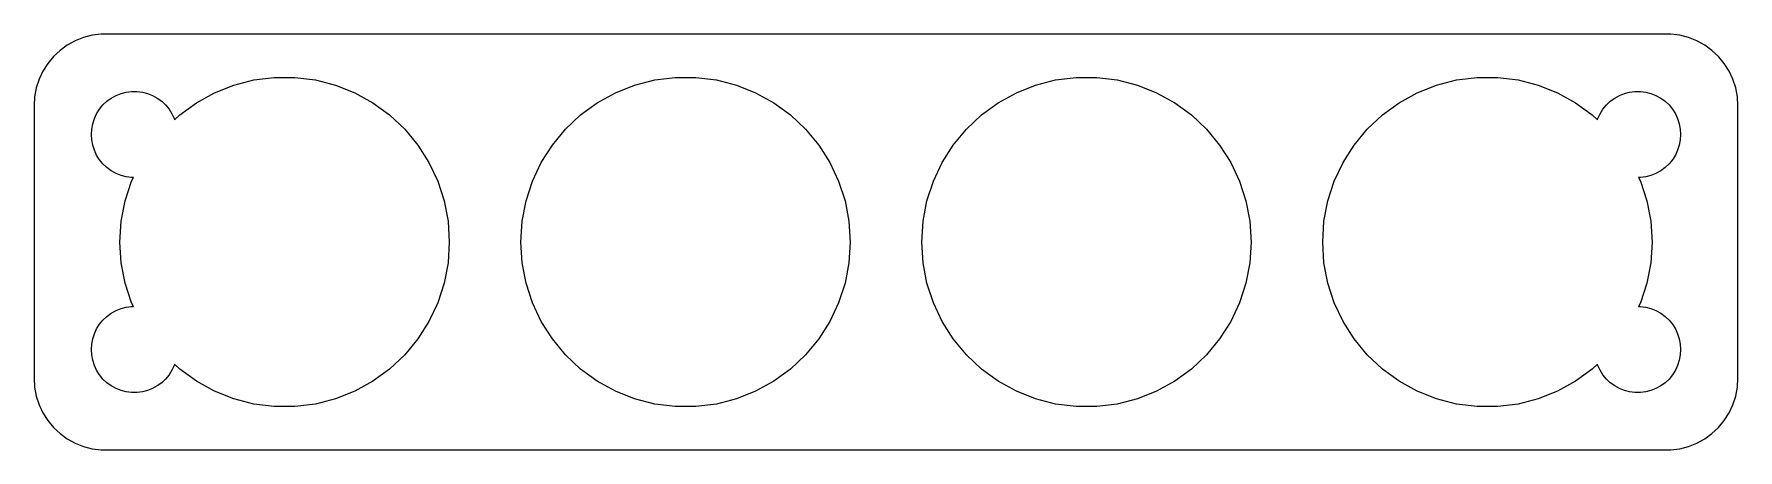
# Model space of a CAD drawing. Header units: metres. Extents: x -60 to 60, y -14 to 14.
import ezdxf

# ---------------------------------------------------------------- set-up
doc = ezdxf.new("R2010")
doc.units = ezdxf.units.M

msp = doc.modelspace()

# ---------------------------------------------------------------- linework, layer by layer
for p, q in [((-55.4369, 14.4114), (-56.0451, 14.2553)), ((-54.8139, 14.4901), (-55.4369, 14.4114)), ((54.8139, 14.4901), (-54.8139, 14.4901)), ((55.4369, 14.4114), (54.8139, 14.4901)), ((56.0451, 14.2553), (55.4369, 14.4114)), ((-57.6871, 13.3526), (-58.1448, 12.9227)), ((-57.1791, 13.7216), (-57.6871, 13.3526)), ((-56.6289, 14.0241), (-57.1791, 13.7216)), ((-56.0451, 14.2553), (-56.6289, 14.0241)), ((56.6289, 14.0241), (56.0451, 14.2553)), ((57.1791, 13.7216), (56.6289, 14.0241)), ((57.6871, 13.3526), (57.1791, 13.7216)), ((58.1448, 12.9227), (57.6871, 13.3526)), ((-58.8815, 11.9088), (-59.1489, 11.3406)), ((-58.5451, 12.4389), (-58.8815, 11.9088)), ((-58.1448, 12.9227), (-58.5451, 12.4389)), ((58.5451, 12.4389), (58.1448, 12.9227)), ((58.8815, 11.9088), (58.5451, 12.4389)), ((59.1489, 11.3406), (58.8815, 11.9088)), ((-59.3429, 10.7434), (-59.4606, 10.1267)), ((-59.1489, 11.3406), (-59.3429, 10.7434)), ((-46.8965, 10.4055), (-45.5537, 10.9371)), ((-45.5537, 10.9371), (-44.1549, 11.2963)), ((-44.1549, 11.2963), (-42.7221, 11.4773)), ((-42.7221, 11.4773), (-41.2779, 11.4773)), ((-41.2779, 11.4773), (-39.8451, 11.2963)), ((-39.8451, 11.2963), (-38.4463, 10.9371)), ((-38.4463, 10.9371), (-37.1035, 10.4055)), ((-18.8965, 10.4055), (-17.5537, 10.9371)), ((-17.5537, 10.9371), (-16.1549, 11.2963)), ((-16.1549, 11.2963), (-14.7221, 11.4773)), ((-14.7221, 11.4773), (-13.2779, 11.4773)), ((-13.2779, 11.4773), (-11.8451, 11.2963)), ((-11.8451, 11.2963), (-10.4463, 10.9371)), ((-10.4463, 10.9371), (-9.10353, 10.4055)), ((9.10353, 10.4055), (10.4463, 10.9371)), ((10.4463, 10.9371), (11.8451, 11.2963)), ((11.8451, 11.2963), (13.2779, 11.4773)), ((13.2779, 11.4773), (14.7221, 11.4773)), ((14.7221, 11.4773), (16.1549, 11.2963)), ((16.1549, 11.2963), (17.5537, 10.9371)), ((17.5537, 10.9371), (18.8965, 10.4055)), ((37.1035, 10.4055), (38.4463, 10.9371)), ((38.4463, 10.9371), (39.8451, 11.2963)), ((39.8451, 11.2963), (41.2779, 11.4773)), ((41.2779, 11.4773), (42.7221, 11.4773)), ((42.7221, 11.4773), (44.1549, 11.2963)), ((44.1549, 11.2963), (45.5537, 10.9371)), ((45.5537, 10.9371), (46.8965, 10.4055)), ((59.3429, 10.7434), (59.1489, 11.3406)), ((59.4606, 10.1267), (59.3429, 10.7434)), ((-59.4606, 10.1267), (-59.5, 9.5)), ((-54.927, 9.26335), (-54.6869, 9.55363)), ((-54.6869, 9.55363), (-54.4123, 9.81154)), ((-54.4123, 9.81154), (-54.1075, 10.033)), ((-54.1075, 10.033), (-53.7773, 10.2145)), ((-53.7773, 10.2145), (-53.427, 10.3532)), ((-53.427, 10.3532), (-53.0621, 10.4469)), ((-53.0621, 10.4469), (-52.6884, 10.4941)), ((-52.6884, 10.4941), (-52.3116, 10.4941)), ((-52.3116, 10.4941), (-51.9379, 10.4469)), ((-51.9379, 10.4469), (-51.5729, 10.3532)), ((-51.5729, 10.3532), (-51.2227, 10.2145)), ((-51.2227, 10.2145), (-50.8925, 10.033)), ((-50.8925, 10.033), (-50.5877, 9.81154)), ((-50.5877, 9.81154), (-50.3131, 9.55363)), ((-50.3131, 9.55363), (-50.0729, 9.26335)), ((-49.3304, 8.8609), (-48.162, 9.70976)), ((-48.162, 9.70976), (-46.8965, 10.4055)), ((-37.1035, 10.4055), (-35.838, 9.70976)), ((-35.838, 9.70976), (-34.6696, 8.8609)), ((-21.3304, 8.8609), (-20.162, 9.70976)), ((-20.162, 9.70976), (-18.8965, 10.4055)), ((-9.10353, 10.4055), (-7.83798, 9.70976)), ((-7.83798, 9.70976), (-6.66962, 8.8609)), ((6.66962, 8.8609), (7.83798, 9.70976)), ((7.83798, 9.70976), (9.10353, 10.4055)), ((18.8965, 10.4055), (20.162, 9.70976)), ((20.162, 9.70976), (21.3304, 8.8609)), ((34.6696, 8.8609), (35.838, 9.70976)), ((35.838, 9.70976), (37.1035, 10.4055)), ((46.8965, 10.4055), (48.162, 9.70976)), ((48.162, 9.70976), (49.3304, 8.8609)), ((50.0729, 9.26335), (50.3131, 9.55363)), ((50.3131, 9.55363), (50.5877, 9.81154)), ((50.5877, 9.81154), (50.8925, 10.033)), ((50.8925, 10.033), (51.2227, 10.2145)), ((51.2227, 10.2145), (51.5729, 10.3532)), ((51.5729, 10.3532), (51.9379, 10.4469)), ((51.9379, 10.4469), (52.3116, 10.4941)), ((52.3116, 10.4941), (52.6884, 10.4941)), ((52.6884, 10.4941), (53.0621, 10.4469)), ((53.0621, 10.4469), (53.427, 10.3532)), ((53.427, 10.3532), (53.7773, 10.2145)), ((53.7773, 10.2145), (54.1075, 10.033)), ((54.1075, 10.033), (54.4123, 9.81154)), ((54.4123, 9.81154), (54.6869, 9.55363)), ((54.6869, 9.55363), (54.927, 9.26335)), ((59.5, 9.5), (59.4606, 10.1267)), ((-59.5, 9.5), (-59.5, -9.5)), ((-55.4057, 8.24606), (-55.2893, 8.60437)), ((-55.2893, 8.60437), (-55.1289, 8.94525)), ((-55.1289, 8.94525), (-54.927, 9.26335)), ((-50.0729, 9.26335), (-49.8711, 8.94525)), ((-49.8711, 8.94525), (-49.7107, 8.60437)), ((-49.7107, 8.60437), (-49.6856, 8.5273)), ((-49.6856, 8.5273), (-49.3304, 8.8609)), ((-34.6696, 8.8609), (-33.6169, 7.87228)), ((-22.3831, 7.87228), (-21.3304, 8.8609)), ((-6.66962, 8.8609), (-5.61685, 7.87228)), ((5.61685, 7.87228), (6.66962, 8.8609)), ((21.3304, 8.8609), (22.3831, 7.87228)), ((33.6169, 7.87228), (34.6696, 8.8609)), ((49.3304, 8.8609), (49.6856, 8.5273)), ((49.6856, 8.5273), (49.7107, 8.60437)), ((49.7107, 8.60437), (49.8711, 8.94525)), ((49.8711, 8.94525), (50.0729, 9.26335)), ((54.927, 9.26335), (55.1289, 8.94525)), ((55.1289, 8.94525), (55.2893, 8.60437)), ((55.2893, 8.60437), (55.4057, 8.24606)), ((59.5, -9.5), (59.5, 9.5)), ((-55.5, 7.5), (-55.4763, 7.87599)), ((-55.4763, 7.12399), (-55.5, 7.5)), ((-55.4763, 7.87599), (-55.4057, 8.24606)), ((-33.6169, 7.87228), (-32.6963, 6.75952)), ((-23.3037, 6.75952), (-22.3831, 7.87228)), ((-5.61685, 7.87228), (-4.6963, 6.75952)), ((4.6963, 6.75952), (5.61685, 7.87228)), ((22.3831, 7.87228), (23.3037, 6.75952)), ((32.6963, 6.75952), (33.6169, 7.87228)), ((55.4057, 8.24606), (55.4763, 7.87599)), ((55.4763, 7.87599), (55.5, 7.5)), ((55.5, 7.5), (55.4763, 7.12399)), ((-55.4057, 6.75392), (-55.4763, 7.12399)), ((-55.2893, 6.39561), (-55.4057, 6.75392)), ((-55.1289, 6.05473), (-55.2893, 6.39561)), ((-54.927, 5.73663), (-55.1289, 6.05473)), ((-32.6963, 6.75952), (-31.9225, 5.54016)), ((-24.0775, 5.54016), (-23.3037, 6.75952)), ((-4.6963, 6.75952), (-3.92247, 5.54016)), ((3.92247, 5.54016), (4.6963, 6.75952)), ((23.3037, 6.75952), (24.0775, 5.54016)), ((31.9225, 5.54016), (32.6963, 6.75952)), ((55.1289, 6.05473), (54.927, 5.73663)), ((55.2893, 6.39561), (55.1289, 6.05473)), ((55.4057, 6.75392), (55.2893, 6.39561)), ((55.4763, 7.12399), (55.4057, 6.75392)), ((-54.6869, 5.44635), (-54.927, 5.73663)), ((-54.4123, 5.18845), (-54.6869, 5.44635)), ((-54.1075, 4.96701), (-54.4123, 5.18845)), ((-53.7773, 4.78551), (-54.1075, 4.96701)), ((-53.427, 4.64682), (-53.7773, 4.78551)), ((-31.9225, 5.54016), (-31.3076, 4.23343)), ((-24.6924, 4.23343), (-24.0775, 5.54016)), ((-3.92247, 5.54016), (-3.30756, 4.23343)), ((3.30756, 4.23343), (3.92247, 5.54016)), ((24.0775, 5.54016), (24.6924, 4.23343)), ((31.3076, 4.23343), (31.9225, 5.54016)), ((53.7773, 4.78551), (53.427, 4.64682)), ((54.1075, 4.96701), (53.7773, 4.78551)), ((54.4123, 5.18845), (54.1075, 4.96701)), ((54.6869, 5.44635), (54.4123, 5.18845)), ((54.927, 5.73663), (54.6869, 5.44635)), ((-53.0621, 4.55313), (-53.427, 4.64682)), ((-53.1387, 2.85992), (-52.6924, 4.23343)), ((-52.6884, 4.50591), (-53.0621, 4.55313)), ((-52.6924, 4.23343), (-52.5642, 4.50591)), ((-52.5642, 4.50591), (-52.6884, 4.50591)), ((-31.3076, 4.23343), (-30.8613, 2.85992)), ((-25.1387, 2.85992), (-24.6924, 4.23343)), ((-3.30756, 4.23343), (-2.86128, 2.85992)), ((2.86128, 2.85992), (3.30756, 4.23343)), ((24.6924, 4.23343), (25.1387, 2.85992)), ((30.8613, 2.85992), (31.3076, 4.23343)), ((52.6884, 4.50591), (52.5642, 4.50591)), ((52.5642, 4.50591), (52.6924, 4.23343)), ((53.0621, 4.55313), (52.6884, 4.50591)), ((52.6924, 4.23343), (53.1387, 2.85992)), ((53.427, 4.64682), (53.0621, 4.55313)), ((-53.4093, 1.44133), (-53.1387, 2.85992)), ((-30.8613, 2.85992), (-30.5907, 1.44133)), ((-25.4093, 1.44133), (-25.1387, 2.85992)), ((-2.86128, 2.85992), (-2.59067, 1.44133)), ((2.59067, 1.44133), (2.86128, 2.85992)), ((25.1387, 2.85992), (25.4093, 1.44133)), ((30.5907, 1.44133), (30.8613, 2.85992)), ((53.1387, 2.85992), (53.4093, 1.44133)), ((-53.5, 0), (-53.4093, 1.44133)), ((-30.5907, 1.44133), (-30.5, 0)), ((-25.5, 0), (-25.4093, 1.44133)), ((-2.59067, 1.44133), (-2.5, 0)), ((2.5, 0), (2.59067, 1.44133)), ((25.4093, 1.44133), (25.5, 0)), ((30.5, 0), (30.5907, 1.44133)), ((53.4093, 1.44133), (53.5, 0)), ((-53.4093, -1.44133), (-53.5, 0)), ((-30.5, 0), (-30.5907, -1.44133)), ((-25.4093, -1.44133), (-25.5, 0)), ((-2.5, 0), (-2.59067, -1.44133)), ((2.59067, -1.44133), (2.5, 0)), ((25.5, 0), (25.4093, -1.44133)), ((30.5907, -1.44133), (30.5, 0)), ((53.5, 0), (53.4093, -1.44133)), ((-53.1387, -2.85992), (-53.4093, -1.44133)), ((-30.5907, -1.44133), (-30.8613, -2.85992)), ((-25.1387, -2.85992), (-25.4093, -1.44133)), ((-2.59067, -1.44133), (-2.86128, -2.85992)), ((2.86128, -2.85992), (2.59067, -1.44133)), ((25.4093, -1.44133), (25.1387, -2.85992)), ((30.8613, -2.85992), (30.5907, -1.44133)), ((53.4093, -1.44133), (53.1387, -2.85992)), ((-52.6924, -4.23343), (-53.1387, -2.85992)), ((-30.8613, -2.85992), (-31.3076, -4.23343)), ((-24.6924, -4.23343), (-25.1387, -2.85992)), ((-2.86128, -2.85992), (-3.30756, -4.23343)), ((3.30756, -4.23343), (2.86128, -2.85992)), ((25.1387, -2.85992), (24.6924, -4.23343)), ((31.3076, -4.23343), (30.8613, -2.85992)), ((53.1387, -2.85992), (52.6924, -4.23343)), ((-53.7773, -4.78551), (-53.427, -4.64682)), ((-53.427, -4.64682), (-53.0621, -4.55313)), ((-53.0621, -4.55313), (-52.6884, -4.50591)), ((-52.5642, -4.50591), (-52.6924, -4.23343)), ((-52.6884, -4.50591), (-52.5642, -4.50591)), ((-31.3076, -4.23343), (-31.9225, -5.54016)), ((-24.0775, -5.54016), (-24.6924, -4.23343)), ((-3.30756, -4.23343), (-3.92247, -5.54016)), ((3.92247, -5.54016), (3.30756, -4.23343)), ((24.6924, -4.23343), (24.0775, -5.54016)), ((31.9225, -5.54016), (31.3076, -4.23343)), ((52.6924, -4.23343), (52.5642, -4.50591)), ((52.5642, -4.50591), (52.6884, -4.50591)), ((52.6884, -4.50591), (53.0621, -4.55313)), ((53.0621, -4.55313), (53.427, -4.64682)), ((53.427, -4.64682), (53.7773, -4.78551)), ((-55.1289, -6.05473), (-54.927, -5.73663)), ((-54.927, -5.73663), (-54.6869, -5.44635)), ((-54.6869, -5.44635), (-54.4123, -5.18845)), ((-54.4123, -5.18845), (-54.1075, -4.96701)), ((-54.1075, -4.96701), (-53.7773, -4.78551)), ((-31.9225, -5.54016), (-32.6963, -6.75952)), ((-23.3037, -6.75952), (-24.0775, -5.54016)), ((-3.92247, -5.54016), (-4.6963, -6.75952)), ((4.6963, -6.75952), (3.92247, -5.54016)), ((24.0775, -5.54016), (23.3037, -6.75952)), ((32.6963, -6.75952), (31.9225, -5.54016)), ((53.7773, -4.78551), (54.1075, -4.96701)), ((54.1075, -4.96701), (54.4123, -5.18845)), ((54.4123, -5.18845), (54.6869, -5.44635)), ((54.6869, -5.44635), (54.927, -5.73663)), ((54.927, -5.73663), (55.1289, -6.05473)), ((-55.5, -7.5), (-55.4763, -7.12399)), ((-55.4763, -7.12399), (-55.4057, -6.75392)), ((-55.4057, -6.75392), (-55.2893, -6.39561)), ((-55.2893, -6.39561), (-55.1289, -6.05473)), ((-32.6963, -6.75952), (-33.6169, -7.87228)), ((-22.3831, -7.87228), (-23.3037, -6.75952)), ((-4.6963, -6.75952), (-5.61685, -7.87228)), ((5.61685, -7.87228), (4.6963, -6.75952)), ((23.3037, -6.75952), (22.3831, -7.87228)), ((33.6169, -7.87228), (32.6963, -6.75952)), ((55.1289, -6.05473), (55.2893, -6.39561)), ((55.2893, -6.39561), (55.4057, -6.75392)), ((55.4057, -6.75392), (55.4763, -7.12399)), ((55.4763, -7.12399), (55.5, -7.5)), ((-55.4763, -7.87599), (-55.5, -7.5)), ((-55.4057, -8.24606), (-55.4763, -7.87599)), ((-55.2893, -8.60437), (-55.4057, -8.24606)), ((-33.6169, -7.87228), (-34.6696, -8.8609)), ((-21.3304, -8.8609), (-22.3831, -7.87228)), ((-5.61685, -7.87228), (-6.66962, -8.8609)), ((6.66962, -8.8609), (5.61685, -7.87228)), ((22.3831, -7.87228), (21.3304, -8.8609)), ((34.6696, -8.8609), (33.6169, -7.87228)), ((55.4057, -8.24606), (55.2893, -8.60437)), ((55.4763, -7.87599), (55.4057, -8.24606)), ((55.5, -7.5), (55.4763, -7.87599)), ((-59.5, -9.5), (-59.4606, -10.1267)), ((-55.1289, -8.94525), (-55.2893, -8.60437)), ((-54.927, -9.26335), (-55.1289, -8.94525)), ((-54.6869, -9.55363), (-54.927, -9.26335)), ((-50.0729, -9.26335), (-50.3131, -9.55363)), ((-49.8711, -8.94525), (-50.0729, -9.26335)), ((-49.7107, -8.60437), (-49.8711, -8.94525)), ((-49.6856, -8.5273), (-49.7107, -8.60437)), ((-49.3304, -8.8609), (-49.6856, -8.5273)), ((-48.162, -9.70976), (-49.3304, -8.8609)), ((-34.6696, -8.8609), (-35.838, -9.70976)), ((-20.162, -9.70976), (-21.3304, -8.8609)), ((-6.66962, -8.8609), (-7.83798, -9.70976)), ((7.83798, -9.70976), (6.66962, -8.8609)), ((21.3304, -8.8609), (20.162, -9.70976)), ((35.838, -9.70976), (34.6696, -8.8609)), ((49.3304, -8.8609), (48.162, -9.70976)), ((49.6856, -8.5273), (49.3304, -8.8609)), ((49.7107, -8.60437), (49.6856, -8.5273)), ((49.8711, -8.94525), (49.7107, -8.60437)), ((50.0729, -9.26335), (49.8711, -8.94525)), ((50.3131, -9.55363), (50.0729, -9.26335)), ((54.927, -9.26335), (54.6869, -9.55363)), ((55.1289, -8.94525), (54.927, -9.26335)), ((55.2893, -8.60437), (55.1289, -8.94525)), ((59.4606, -10.1267), (59.5, -9.5)), ((-59.4606, -10.1267), (-59.3429, -10.7434)), ((-54.4123, -9.81154), (-54.6869, -9.55363)), ((-54.1075, -10.033), (-54.4123, -9.81154)), ((-53.7773, -10.2145), (-54.1075, -10.033)), ((-53.427, -10.3532), (-53.7773, -10.2145)), ((-53.0621, -10.4469), (-53.427, -10.3532)), ((-52.6884, -10.4941), (-53.0621, -10.4469)), ((-52.3116, -10.4941), (-52.6884, -10.4941)), ((-51.9379, -10.4469), (-52.3116, -10.4941)), ((-51.5729, -10.3532), (-51.9379, -10.4469)), ((-51.2227, -10.2145), (-51.5729, -10.3532)), ((-50.8925, -10.033), (-51.2227, -10.2145)), ((-50.5877, -9.81154), (-50.8925, -10.033)), ((-50.3131, -9.55363), (-50.5877, -9.81154)), ((-46.8965, -10.4055), (-48.162, -9.70976)), ((-45.5537, -10.9371), (-46.8965, -10.4055)), ((-37.1035, -10.4055), (-38.4463, -10.9371)), ((-35.838, -9.70976), (-37.1035, -10.4055)), ((-18.8965, -10.4055), (-20.162, -9.70976)), ((-17.5537, -10.9371), (-18.8965, -10.4055)), ((-9.10353, -10.4055), (-10.4463, -10.9371)), ((-7.83798, -9.70976), (-9.10353, -10.4055)), ((9.10353, -10.4055), (7.83798, -9.70976)), ((10.4463, -10.9371), (9.10353, -10.4055)), ((18.8965, -10.4055), (17.5537, -10.9371)), ((20.162, -9.70976), (18.8965, -10.4055)), ((37.1035, -10.4055), (35.838, -9.70976)), ((38.4463, -10.9371), (37.1035, -10.4055)), ((46.8965, -10.4055), (45.5537, -10.9371)), ((48.162, -9.70976), (46.8965, -10.4055)), ((50.5877, -9.81154), (50.3131, -9.55363)), ((50.8925, -10.033), (50.5877, -9.81154)), ((51.2227, -10.2145), (50.8925, -10.033)), ((51.5729, -10.3532), (51.2227, -10.2145)), ((51.9379, -10.4469), (51.5729, -10.3532)), ((52.3116, -10.4941), (51.9379, -10.4469)), ((52.6884, -10.4941), (52.3116, -10.4941)), ((53.0621, -10.4469), (52.6884, -10.4941)), ((53.427, -10.3532), (53.0621, -10.4469)), ((53.7773, -10.2145), (53.427, -10.3532)), ((54.1075, -10.033), (53.7773, -10.2145)), ((54.4123, -9.81154), (54.1075, -10.033)), ((54.6869, -9.55363), (54.4123, -9.81154)), ((59.3429, -10.7434), (59.4606, -10.1267)), ((-59.3429, -10.7434), (-59.1489, -11.3406)), ((-59.1489, -11.3406), (-58.8815, -11.9088)), ((-44.1549, -11.2963), (-45.5537, -10.9371)), ((-42.7221, -11.4773), (-44.1549, -11.2963)), ((-41.2779, -11.4773), (-42.7221, -11.4773)), ((-39.8451, -11.2963), (-41.2779, -11.4773)), ((-38.4463, -10.9371), (-39.8451, -11.2963)), ((-16.1549, -11.2963), (-17.5537, -10.9371)), ((-14.7221, -11.4773), (-16.1549, -11.2963)), ((-13.2779, -11.4773), (-14.7221, -11.4773)), ((-11.8451, -11.2963), (-13.2779, -11.4773)), ((-10.4463, -10.9371), (-11.8451, -11.2963)), ((11.8451, -11.2963), (10.4463, -10.9371)), ((13.2779, -11.4773), (11.8451, -11.2963)), ((14.7221, -11.4773), (13.2779, -11.4773)), ((16.1549, -11.2963), (14.7221, -11.4773)), ((17.5537, -10.9371), (16.1549, -11.2963)), ((39.8451, -11.2963), (38.4463, -10.9371)), ((41.2779, -11.4773), (39.8451, -11.2963)), ((42.7221, -11.4773), (41.2779, -11.4773)), ((44.1549, -11.2963), (42.7221, -11.4773)), ((45.5537, -10.9371), (44.1549, -11.2963)), ((58.8815, -11.9088), (59.1489, -11.3406)), ((59.1489, -11.3406), (59.3429, -10.7434)), ((-58.8815, -11.9088), (-58.5451, -12.4389)), ((-58.5451, -12.4389), (-58.1448, -12.9227)), ((-58.1448, -12.9227), (-57.6871, -13.3526)), ((57.6871, -13.3526), (58.1448, -12.9227)), ((58.1448, -12.9227), (58.5451, -12.4389)), ((58.5451, -12.4389), (58.8815, -11.9088)), ((-57.6871, -13.3526), (-57.1791, -13.7216)), ((-57.1791, -13.7216), (-56.6289, -14.0241)), ((-56.6289, -14.0241), (-56.0451, -14.2553)), ((-56.0451, -14.2553), (-55.4369, -14.4114)), ((55.4369, -14.4114), (56.0451, -14.2553)), ((56.0451, -14.2553), (56.6289, -14.0241)), ((56.6289, -14.0241), (57.1791, -13.7216)), ((57.1791, -13.7216), (57.6871, -13.3526)), ((-55.4369, -14.4114), (-54.8139, -14.4901)), ((-54.8139, -14.4901), (54.8139, -14.4901)), ((54.8139, -14.4901), (55.4369, -14.4114))]:
    msp.add_line(p, q)

doc.saveas('drawing.dxf')
